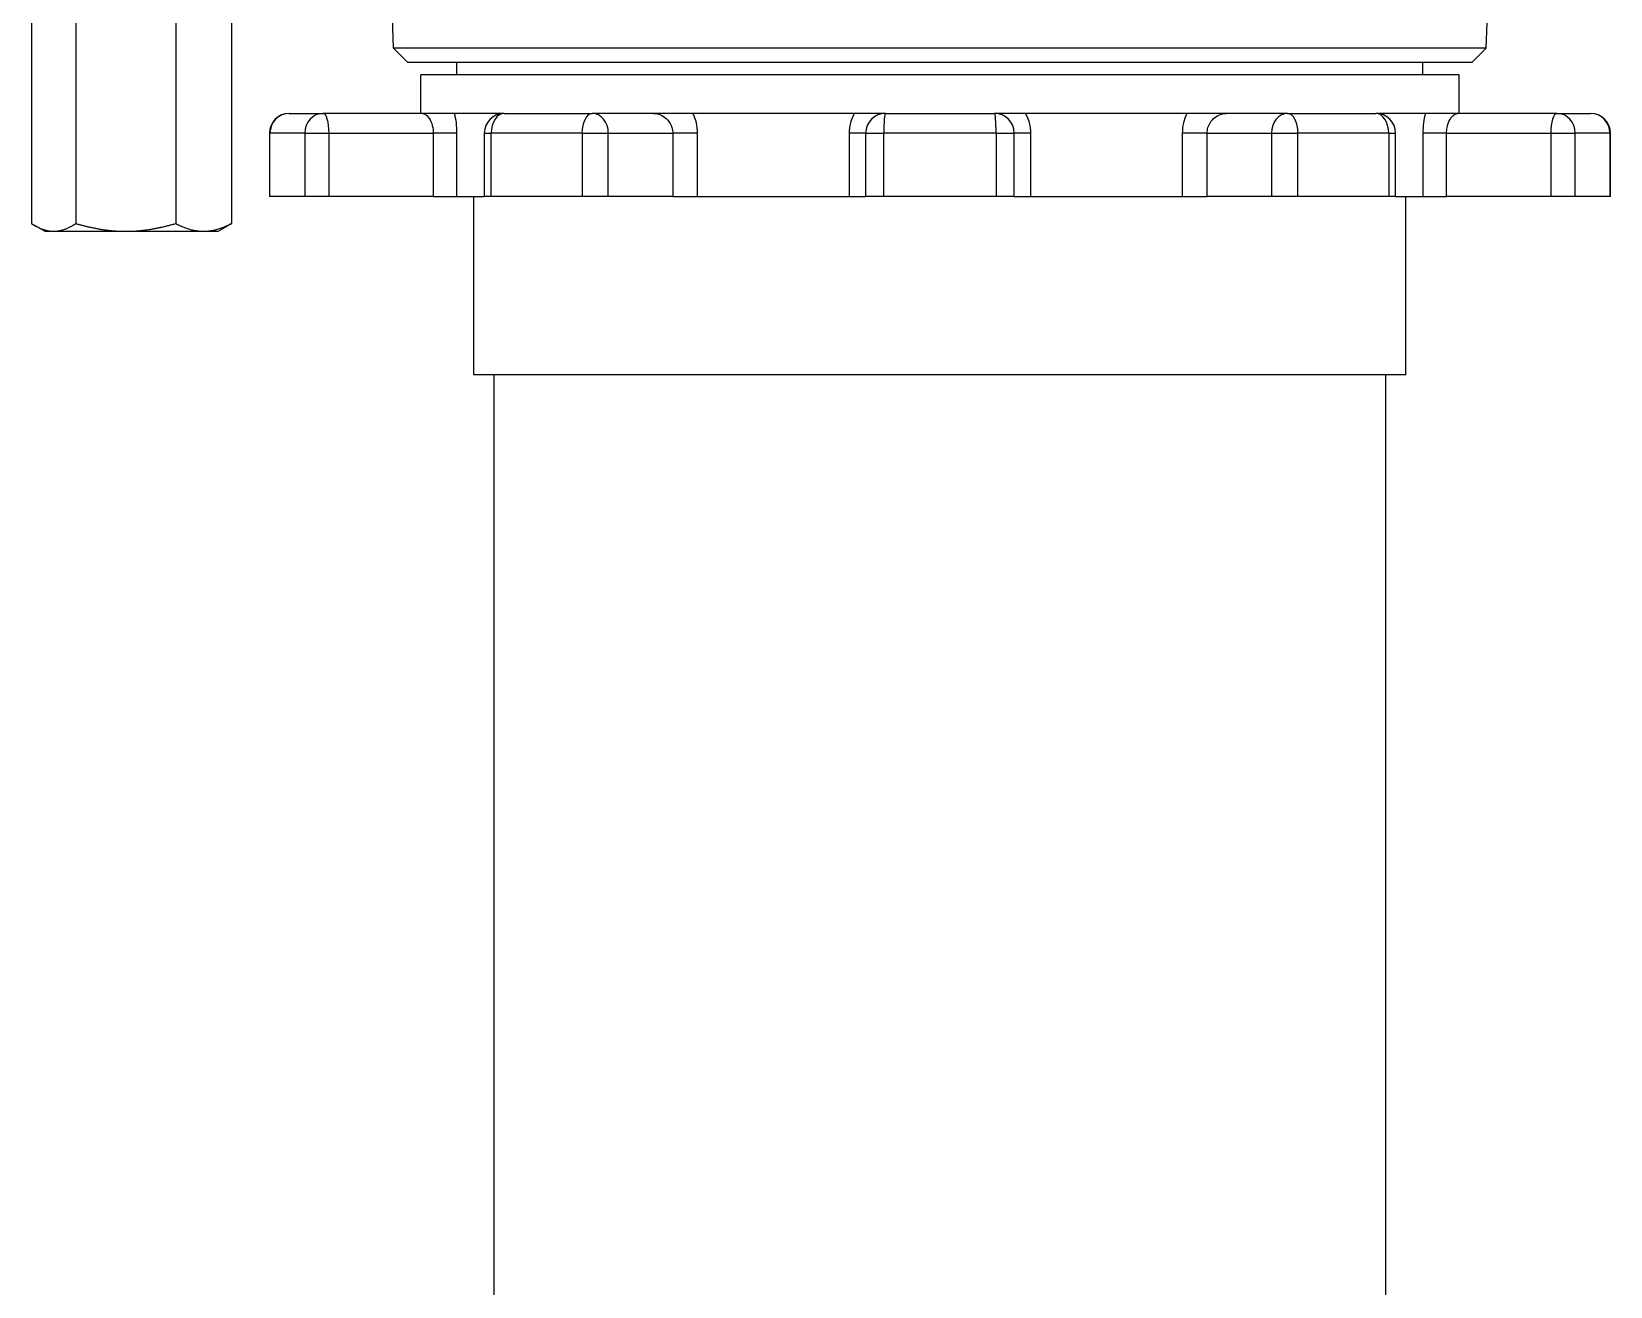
# Model space of a CAD drawing. Header units: inches. Extents: x -883 to 808, y -248 to 1051.
# Drawn here: x 313.3 to 321.27, y -158.88 to -152.55 of the extents above; entities that cross this region are included whole.
import ezdxf

# ---------------------------------------------------------------- set-up
doc = ezdxf.new("R2010")
doc.units = ezdxf.units.IN
doc.header["$MEASUREMENT"] = 0
doc.layers.get('0').update_dxf_attribs({"linetype": 'CONTINUOUS'})
doc.layers.add('EQUIPMENT - COMPRESSORS', color=41, linetype='CONTINUOUS')

# ---------------------------------------------------------------- blocks, each defined once
blk = doc.blocks.new('A$Ce5854fb8')
for p, q in [((84.3957, 26.0945), (84.3957, 24.3627)), ((84.6188, 26.0945), (84.6188, 24.3627)), ((85.1229, 26.0945), (85.1229, 24.3627)), ((85.4039, 26.0945), (85.4039, 24.3627)), ((86.2228, 25.2474), (86.1988, 25.9329)), ((91.7368, 25.2474), (91.7607, 25.9329)), ((91.7368, 25.2474), (86.2228, 25.2474)), ((86.2953, 25.175), (86.2228, 25.2474)), ((91.6643, 25.175), (91.7368, 25.2474)), ((91.6643, 25.175), (86.2953, 25.175)), ((91.5998, 25.1136), (86.3598, 25.1136)), ((86.3598, 24.9186), (86.3598, 25.1136)), ((86.5423, 25.1136), (86.5423, 25.175)), ((91.4173, 25.1136), (91.4173, 25.175)), ((91.5998, 24.9186), (91.5998, 25.1136)), ((85.6962, 24.9186), (85.8662, 24.9186)), ((86.3669, 24.9186), (85.8662, 24.9186)), ((86.5306, 24.9186), (86.3669, 24.9186)), ((86.7805, 24.9186), (86.5306, 24.9186)), ((86.7805, 24.9186), (87.2254, 24.9186)), ((87.5349, 24.9186), (87.2254, 24.9186)), ((87.7334, 24.9186), (87.5349, 24.9186)), ((88.5473, 24.9186), (87.7334, 24.9186)), ((88.7048, 24.9186), (88.5473, 24.9186)), ((88.7048, 24.9186), (89.2548, 24.9186)), ((89.4123, 24.9186), (89.2548, 24.9186)), ((90.2262, 24.9186), (89.4123, 24.9186)), ((90.4247, 24.9186), (90.2262, 24.9186)), ((90.7341, 24.9186), (90.4247, 24.9186)), ((90.7341, 24.9186), (91.1791, 24.9186)), ((91.429, 24.9186), (91.1791, 24.9186)), ((91.5927, 24.9186), (91.429, 24.9186)), ((92.0934, 24.9186), (91.5927, 24.9186)), ((92.0934, 24.9186), (92.2633, 24.9186)), ((85.5962, 24.8186), (85.5989, 24.8186)), ((85.5962, 24.8186), (85.5962, 24.4986)), ((85.5989, 24.4986), (85.5989, 24.8186)), ((85.7739, 24.8186), (85.5989, 24.8186)), ((85.7739, 24.8186), (85.8971, 24.8186)), ((85.7739, 24.8186), (85.7739, 24.4986)), ((85.8971, 24.4986), (85.8971, 24.8186)), ((85.8971, 24.8186), (86.4231, 24.8186)), ((86.4231, 24.8186), (86.4231, 24.4986)), ((86.5426, 24.8186), (86.4231, 24.8186)), ((86.5426, 24.4986), (86.5426, 24.8186)), ((86.6805, 24.8186), (86.7153, 24.8186)), ((86.6805, 24.8186), (86.6805, 24.4986)), ((86.7153, 24.4986), (86.7153, 24.8186)), ((87.1735, 24.8186), (86.7153, 24.8186)), ((87.1735, 24.8186), (87.3063, 24.8186)), ((87.1735, 24.8186), (87.1735, 24.4986)), ((87.3063, 24.4986), (87.3063, 24.8186)), ((87.3063, 24.8186), (87.6314, 24.8186)), ((87.6314, 24.8186), (87.6314, 24.4986)), ((87.7568, 24.8186), (87.6314, 24.8186)), ((87.7568, 24.4986), (87.7568, 24.8186)), ((88.6048, 24.8186), (88.5215, 24.8186)), ((88.5215, 24.8186), (88.5215, 24.4986)), ((88.6048, 24.8186), (88.6966, 24.8186)), ((88.6048, 24.8186), (88.6048, 24.4986)), ((88.6966, 24.4986), (88.6966, 24.8186)), ((89.2629, 24.8186), (88.6966, 24.8186)), ((89.2629, 24.8186), (89.3548, 24.8186)), ((89.2629, 24.8186), (89.2629, 24.4986)), ((89.3548, 24.4986), (89.3548, 24.8186)), ((89.4381, 24.8186), (89.3548, 24.8186)), ((89.4381, 24.4986), (89.4381, 24.8186)), ((90.3282, 24.8186), (90.2028, 24.8186)), ((90.2028, 24.8186), (90.2028, 24.4986)), ((90.3282, 24.8186), (90.6532, 24.8186)), ((90.3282, 24.4986), (90.3282, 24.8186)), ((90.6532, 24.8186), (90.7861, 24.8186)), ((90.6532, 24.8186), (90.6532, 24.4986)), ((90.7861, 24.4986), (90.7861, 24.8186)), ((91.2443, 24.8186), (90.7861, 24.8186)), ((91.2443, 24.8186), (91.2791, 24.8186)), ((91.2443, 24.8186), (91.2443, 24.4986)), ((91.2791, 24.4986), (91.2791, 24.8186)), ((91.5365, 24.8186), (91.417, 24.8186)), ((91.417, 24.8186), (91.417, 24.4986)), ((91.5365, 24.8186), (92.0625, 24.8186)), ((91.5365, 24.4986), (91.5365, 24.8186)), ((92.0625, 24.8186), (92.1857, 24.8186)), ((92.0625, 24.8186), (92.0625, 24.4986)), ((92.1857, 24.4986), (92.1857, 24.8186)), ((92.3606, 24.8186), (92.1857, 24.8186)), ((92.3606, 24.8186), (92.3633, 24.8186)), ((92.3606, 24.8186), (92.3606, 24.4986)), ((92.3633, 24.4986), (92.3633, 24.8186)), ((85.5989, 24.4986), (85.5962, 24.4986)), ((85.7739, 24.4986), (85.5989, 24.4986)), ((85.8971, 24.4986), (85.7739, 24.4986)), ((86.4231, 24.4986), (85.8971, 24.4986)), ((86.4231, 24.4986), (86.5426, 24.4986)), ((86.5426, 24.4986), (86.6805, 24.4986)), ((86.6278, 23.5986), (86.6278, 24.4986)), ((86.7153, 24.4986), (86.6805, 24.4986)), ((87.1735, 24.4986), (86.7153, 24.4986)), ((87.3063, 24.4986), (87.1735, 24.4986)), ((87.6314, 24.4986), (87.3063, 24.4986)), ((87.6314, 24.4986), (87.7568, 24.4986)), ((87.7568, 24.4986), (88.5215, 24.4986)), ((88.5215, 24.4986), (88.6048, 24.4986)), ((88.6966, 24.4986), (88.6048, 24.4986)), ((89.2629, 24.4986), (88.6966, 24.4986)), ((89.3548, 24.4986), (89.2629, 24.4986)), ((89.3548, 24.4986), (89.4381, 24.4986)), ((89.4381, 24.4986), (90.2028, 24.4986)), ((90.2028, 24.4986), (90.3282, 24.4986)), ((90.6532, 24.4986), (90.3282, 24.4986)), ((90.7861, 24.4986), (90.6532, 24.4986)), ((91.2443, 24.4986), (90.7861, 24.4986)), ((91.2791, 24.4986), (91.2443, 24.4986)), ((91.2791, 24.4986), (91.417, 24.4986)), ((91.3317, 23.5986), (91.3317, 24.4986)), ((91.417, 24.4986), (91.5365, 24.4986)), ((92.0625, 24.4986), (91.5365, 24.4986)), ((92.1857, 24.4986), (92.0625, 24.4986)), ((92.3606, 24.4986), (92.1857, 24.4986)), ((92.3633, 24.4986), (92.3606, 24.4986)), ((84.4623, 24.3236), (84.4122, 24.3526)), ((84.4623, 24.3236), (84.5073, 24.3236)), ((84.5073, 24.3236), (84.8708, 24.3236)), ((84.8708, 24.3236), (85.2634, 24.3236)), ((85.2634, 24.3236), (85.3373, 24.3236)), ((85.3373, 24.3236), (85.3874, 24.3526)), ((91.3317, 23.5986), (86.6278, 23.5986)), ((86.7298, 9.7758), (86.7298, 23.5986)), ((91.2298, 9.7758), (91.2298, 23.5986))]:
    blk.add_line(p, q)
for centre, start, end in [((85.6962, 24.8186), 90, 180), ((86.7805, 24.8186), 90, 180), ((88.7048, 24.8186), 90, 180), ((89.2548, 24.8186), 0, 90), ((91.1791, 24.8186), 0, 90), ((92.2633, 24.8186), 0, 90)]:
    blk.add_arc(centre, 0.1, start, end)
for centre, ratio, start_param, end_param in [((85.6962, 24.8186), 0.973077, 0, 1.570796), ((85.8662, 24.8186), 0.922709, 0, 1.570796), ((85.8662, 24.8186), 0.309017, 4.712389, 6.283185), ((86.7805, 24.8186), 0.651762, 0, 1.570796), ((87.2254, 24.8186), 0.519898, 0, 1.570796), ((87.2254, 24.8186), 0.809017, 4.712389, 6.283185), ((88.7048, 24.8186), 0.081496, 0, 1.570796), ((89.2548, 24.8186), 0.081496, 4.712389, 6.283185), ((90.7341, 24.8186), 0.809017, 0, 1.570796), ((90.7341, 24.8186), 0.519898, 4.712389, 6.283185), ((91.1791, 24.8186), 0.651762, 4.712389, 6.283185), ((92.0934, 24.8186), 0.309017, 0, 1.570796), ((92.0934, 24.8186), 0.922709, 4.712389, 6.283185), ((92.2633, 24.8186), 0.973077, 4.712389, 6.283185)]:
    blk.add_ellipse(centre, major_axis=(0, 0.1), ratio=ratio, start_param=start_param, end_param=end_param)
for points, knots in [([(86.3669, 24.9186), (86.3686, 24.9186), (86.3703, 24.9184), (86.372, 24.9181), (86.3842, 24.9156), (86.3972, 24.9041), (86.407, 24.8862), (86.413, 24.8751), (86.4178, 24.8615), (86.4205, 24.8469), (86.4222, 24.8377), (86.4231, 24.8281), (86.4231, 24.8186)], [-3.9836732, -3.9836732, -3.9836732, -3.9836732, -3.9315793, -3.9315793, -3.9315793, -3.5619838, -3.5619838, -3.5619838, -3.3309866, -3.3309866, -3.3309866, -3.1866134, -3.1866134, -3.1866134, -3.1866134]), ([(87.5349, 24.9186), (87.538, 24.9186), (87.5412, 24.9184), (87.5444, 24.9181), (87.5667, 24.9156), (87.5891, 24.9041), (87.6052, 24.8862), (87.6153, 24.8751), (87.623, 24.8615), (87.6273, 24.8469), (87.63, 24.8377), (87.6314, 24.8281), (87.6314, 24.8186)], [-3.982798, -3.982798, -3.982798, -3.982798, -3.930697, -3.930697, -3.930697, -3.5611015, -3.5611015, -3.5611015, -3.3301044, -3.3301044, -3.3301044, -3.1857311, -3.1857311, -3.1857311, -3.1857311]), ([(90.3282, 24.8186), (90.3282, 24.8281), (90.3296, 24.8377), (90.3323, 24.8469), (90.3366, 24.8615), (90.3443, 24.8751), (90.3544, 24.8862), (90.3705, 24.9041), (90.3928, 24.9156), (90.4152, 24.9181), (90.4184, 24.9184), (90.4215, 24.9186), (90.4247, 24.9186)], [0, 0, 0, 0, 0.1443732, 0.1443732, 0.1443732, 0.3753704, 0.3753704, 0.3753704, 0.7449659, 0.7449659, 0.7449659, 0.7970225, 0.7970225, 0.7970225, 0.7970225]), ([(91.5365, 24.8186), (91.5365, 24.8281), (91.5374, 24.8377), (91.5391, 24.8469), (91.5418, 24.8615), (91.5465, 24.8751), (91.5526, 24.8862), (91.5623, 24.9041), (91.5754, 24.9156), (91.5876, 24.9181), (91.5893, 24.9184), (91.591, 24.9186), (91.5927, 24.9186)], [-1.198207, -1.198207, -1.198207, -1.198207, -1.0538338, -1.0538338, -1.0538338, -0.8228366, -0.8228366, -0.8228366, -0.4532411, -0.4532411, -0.4532411, -0.4011317, -0.4011317, -0.4011317, -0.4011317])]:
    blk.add_open_spline(points, degree=3, knots=knots)
for points in [[(86.5426, 24.8186), (86.5426, 24.8534), (86.5383, 24.8884), (86.5306, 24.9186)], [(87.7568, 24.8186), (87.7568, 24.8534), (87.7486, 24.8884), (87.7334, 24.9186)], [(88.5473, 24.9186), (88.5305, 24.8884), (88.5215, 24.8534), (88.5215, 24.8186)], [(89.4381, 24.8186), (89.4381, 24.8534), (89.4291, 24.8884), (89.4123, 24.9186)], [(90.2262, 24.9186), (90.211, 24.8884), (90.2028, 24.8534), (90.2028, 24.8186)], [(91.429, 24.9186), (91.4213, 24.8884), (91.417, 24.8534), (91.417, 24.8186)]]:
    blk.add_open_spline(points, degree=3)
for points, weights in [([(84.3957, 24.3627), (84.4555, 24.3236), (84.5073, 24.3236)], [1.14468094121, 1.11050543454, 1]), ([(84.5073, 24.3236), (84.559, 24.3236), (84.6188, 24.3627)], [1, 1.11050543454, 1.14468094121]), ([(84.6188, 24.3627), (84.7539, 24.3236), (84.8708, 24.3236)], [1.14468094121, 1.11050543454, 1]), ([(84.8708, 24.3236), (84.9878, 24.3236), (85.1229, 24.3627)], [1, 1.11050543454, 1.14468094121]), ([(85.1229, 24.3627), (85.1982, 24.3236), (85.2634, 24.3236)], [1.14468094121, 1.11050543454, 1]), ([(85.2634, 24.3236), (85.3286, 24.3236), (85.4039, 24.3627)], [1, 1.11050543454, 1.14468094121]), ([(85.4039, 24.3627), (85.3955, 24.3572), (85.3874, 24.3526)], [1.14468094121, 1.13976562798, 1.13327136859])]:
    blk.add_rational_spline(points, weights, degree=2)

msp = doc.modelspace()

# ---------------------------------------------------------------- block references
at = {"layer": 'EQUIPMENT - COMPRESSORS'}
msp.add_blockref('A$Ce5854fb8', (228.90563, -177.87785), dxfattribs=at)

doc.saveas('drawing.dxf')
